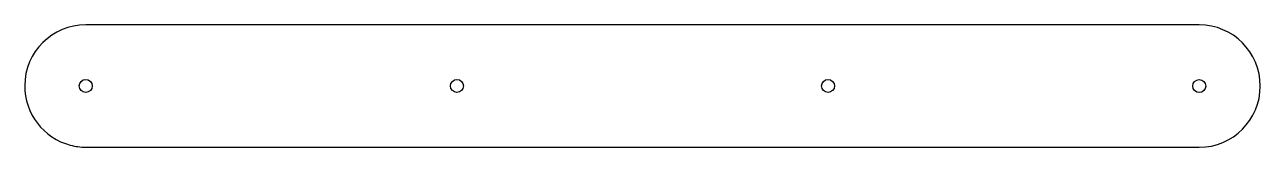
# Model space of a CAD drawing. Header units: millimetres. Extents: x 6 to 330, y 5 to 37.
import ezdxf

# ---------------------------------------------------------------- set-up
doc = ezdxf.new("R2010")
doc.units = ezdxf.units.MM

msp = doc.modelspace()

# ---------------------------------------------------------------- linework, layer by layer
at = {"color": 0}
for p, q in [((313.53, 37.34), (21.87, 37.37)), ((17.81, 5.9), (17.81, 5.9)), ((21.87, 5.37), (313.53, 5.34))]:
    msp.add_line(p, q, dxfattribs=at)
for centre in [(21.87, 21.37), (119.09, 21.37), (216.31, 21.37), (313.53, 21.34)]:
    msp.add_circle(centre, 1.7, dxfattribs=at)
for centre, radius, start, end in [((21.87, 21.37), 16, 89.9931, 179.7886), ((313.53, 21.34), 16, 270, 90), ((21.87, 21.37), 16, 179.7901, 255.3122), ((11.87, 21.41), 6, 179.788, 179.792), ((21.87, 21.37), 16, 255.3122, 269.993)]:
    msp.add_arc(centre, radius, start, end, dxfattribs=at)

doc.saveas('drawing.dxf')
